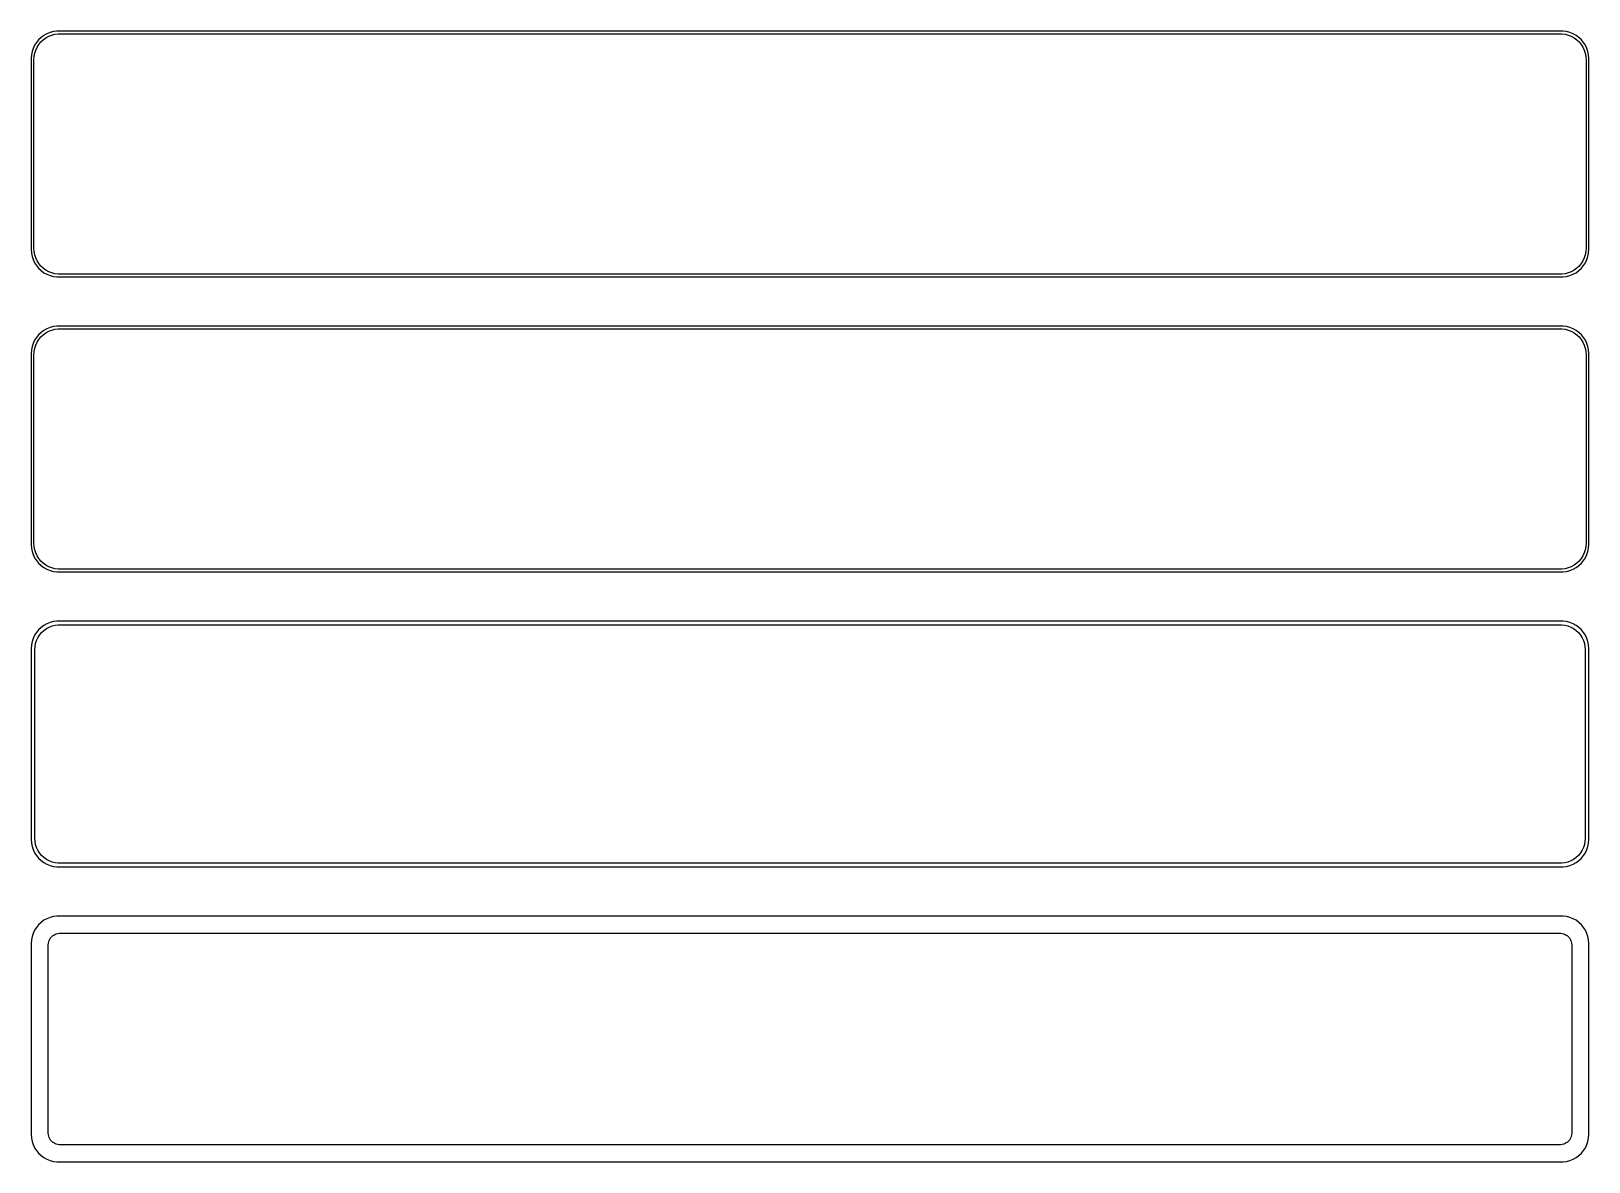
# Model space of a CAD drawing. Header units: metres. Extents: x -142 to 142, y 194 to 400.
import ezdxf

# ---------------------------------------------------------------- set-up
doc = ezdxf.new("R2010")
doc.units = ezdxf.units.M

msp = doc.modelspace()

# ---------------------------------------------------------------- linework, layer by layer
for p, q in [((-140.687, 399.353), (-141.145, 398.923)), ((-140.179, 399.722), (-140.687, 399.353)), ((-140.278, 398.91), (-139.795, 399.261)), ((-139.629, 400.024), (-140.179, 399.722)), ((-139.795, 399.261), (-139.272, 399.548)), ((-139.045, 400.255), (-139.629, 400.024)), ((-139.272, 399.548), (-138.718, 399.768)), ((-138.437, 400.411), (-139.045, 400.255)), ((-138.718, 399.768), (-138.14, 399.916)), ((-137.814, 400.49), (-138.437, 400.411)), ((-138.14, 399.916), (-137.548, 399.991)), ((137.814, 400.49), (-137.814, 400.49)), ((-137.548, 399.991), (137.548, 399.991)), ((137.548, 399.991), (138.14, 399.916)), ((138.437, 400.411), (137.814, 400.49)), ((138.14, 399.916), (138.718, 399.768)), ((139.045, 400.255), (138.437, 400.411)), ((138.718, 399.768), (139.272, 399.548)), ((139.629, 400.024), (139.045, 400.255)), ((139.272, 399.548), (139.795, 399.261)), ((140.179, 399.722), (139.629, 400.024)), ((139.795, 399.261), (140.278, 398.91)), ((140.687, 399.353), (140.179, 399.722)), ((141.145, 398.923), (140.687, 399.353)), ((-142.343, 396.743), (-142.461, 396.127)), ((-142.149, 397.341), (-142.343, 396.743)), ((-141.882, 397.909), (-142.149, 397.341)), ((-141.963, 395.845), (-141.851, 396.431)), ((-141.545, 398.439), (-141.882, 397.909)), ((-141.851, 396.431), (-141.666, 396.999)), ((-141.666, 396.999), (-141.412, 397.538)), ((-141.145, 398.923), (-141.545, 398.439)), ((-141.412, 397.538), (-141.093, 398.042)), ((-141.093, 398.042), (-140.713, 398.502)), ((-140.713, 398.502), (-140.278, 398.91)), ((140.278, 398.91), (140.713, 398.502)), ((140.713, 398.502), (141.093, 398.042)), ((141.093, 398.042), (141.412, 397.538)), ((141.545, 398.439), (141.145, 398.923)), ((141.412, 397.538), (141.666, 396.999)), ((141.882, 397.909), (141.545, 398.439)), ((141.666, 396.999), (141.851, 396.431)), ((141.851, 396.431), (141.963, 395.845)), ((142.149, 397.341), (141.882, 397.909)), ((142.343, 396.743), (142.149, 397.341)), ((142.461, 396.127), (142.343, 396.743)), ((-142.461, 396.127), (-142.5, 395.5)), ((-142.5, 395.5), (-142.5, 360.5)), ((-142, 395.25), (-141.963, 395.845)), ((-142, 360.75), (-142, 395.25)), ((141.963, 395.845), (142, 395.25)), ((142, 395.25), (142, 360.75)), ((142.5, 395.5), (142.461, 396.127)), ((142.5, 360.5), (142.5, 395.5)), ((-142.5, 360.5), (-142.461, 359.873)), ((-142.461, 359.873), (-142.343, 359.257)), ((-142.343, 359.257), (-142.149, 358.659)), ((-141.963, 360.155), (-142, 360.75)), ((-141.851, 359.569), (-141.963, 360.155)), ((-141.666, 359.001), (-141.851, 359.569)), ((141.851, 359.569), (141.666, 359.001)), ((141.963, 360.155), (141.851, 359.569)), ((142, 360.75), (141.963, 360.155)), ((142.149, 358.659), (142.343, 359.257)), ((142.343, 359.257), (142.461, 359.873)), ((142.461, 359.873), (142.5, 360.5)), ((-142.149, 358.659), (-141.882, 358.091)), ((-141.882, 358.091), (-141.545, 357.561)), ((-141.412, 358.462), (-141.666, 359.001)), ((-141.545, 357.561), (-141.145, 357.077)), ((-141.093, 357.958), (-141.412, 358.462)), ((-141.145, 357.077), (-140.687, 356.647)), ((-140.713, 357.498), (-141.093, 357.958)), ((-140.278, 357.09), (-140.713, 357.498)), ((-140.687, 356.647), (-140.179, 356.278)), ((-139.795, 356.739), (-140.278, 357.09)), ((-140.179, 356.278), (-139.629, 355.976)), ((-139.272, 356.452), (-139.795, 356.739)), ((-138.718, 356.232), (-139.272, 356.452)), ((139.272, 356.452), (138.718, 356.232)), ((139.795, 356.739), (139.272, 356.452)), ((139.629, 355.976), (140.179, 356.278)), ((140.278, 357.09), (139.795, 356.739)), ((140.179, 356.278), (140.687, 356.647)), ((140.713, 357.498), (140.278, 357.09)), ((140.687, 356.647), (141.145, 357.077)), ((141.093, 357.958), (140.713, 357.498)), ((141.412, 358.462), (141.093, 357.958)), ((141.145, 357.077), (141.545, 357.561)), ((141.666, 359.001), (141.412, 358.462)), ((141.545, 357.561), (141.882, 358.091)), ((141.882, 358.091), (142.149, 358.659)), ((-139.629, 355.976), (-139.045, 355.745)), ((-139.045, 355.745), (-138.437, 355.589)), ((-138.14, 356.084), (-138.718, 356.232)), ((-138.437, 355.589), (-137.814, 355.51)), ((-137.548, 356.009), (-138.14, 356.084)), ((-137.814, 355.51), (137.814, 355.51)), ((137.548, 356.009), (-137.548, 356.009)), ((138.14, 356.084), (137.548, 356.009)), ((137.814, 355.51), (138.437, 355.589)), ((138.718, 356.232), (138.14, 356.084)), ((138.437, 355.589), (139.045, 355.745)), ((139.045, 355.745), (139.629, 355.976)), ((-141.145, 344.923), (-141.545, 344.439)), ((-140.687, 345.353), (-141.145, 344.923)), ((-140.713, 344.502), (-140.278, 344.91)), ((-140.179, 345.722), (-140.687, 345.353)), ((-140.278, 344.91), (-139.795, 345.261)), ((-139.629, 346.024), (-140.179, 345.722)), ((-139.795, 345.261), (-139.272, 345.548)), ((-139.045, 346.255), (-139.629, 346.024)), ((-139.272, 345.548), (-138.718, 345.768)), ((-138.437, 346.411), (-139.045, 346.255)), ((-138.718, 345.768), (-138.14, 345.916)), ((-137.814, 346.49), (-138.437, 346.411)), ((-138.14, 345.916), (-137.548, 345.991)), ((137.814, 346.49), (-137.814, 346.49)), ((-137.548, 345.991), (137.548, 345.991)), ((137.548, 345.991), (138.14, 345.916)), ((138.437, 346.411), (137.814, 346.49)), ((138.14, 345.916), (138.718, 345.768)), ((139.045, 346.255), (138.437, 346.411)), ((138.718, 345.768), (139.272, 345.548)), ((139.629, 346.024), (139.045, 346.255)), ((139.272, 345.548), (139.795, 345.261)), ((140.179, 345.722), (139.629, 346.024)), ((139.795, 345.261), (140.278, 344.91)), ((140.687, 345.353), (140.179, 345.722)), ((140.278, 344.91), (140.713, 344.502)), ((141.145, 344.923), (140.687, 345.353)), ((141.545, 344.439), (141.145, 344.923)), ((-142.461, 342.127), (-142.5, 341.5)), ((-142.343, 342.743), (-142.461, 342.127)), ((-142.149, 343.341), (-142.343, 342.743)), ((-141.882, 343.909), (-142.149, 343.341)), ((-141.963, 341.845), (-141.851, 342.431)), ((-141.545, 344.439), (-141.882, 343.909)), ((-141.851, 342.431), (-141.666, 342.999)), ((-141.666, 342.999), (-141.412, 343.538)), ((-141.412, 343.538), (-141.093, 344.042)), ((-141.093, 344.042), (-140.713, 344.502)), ((140.713, 344.502), (141.093, 344.042)), ((141.093, 344.042), (141.412, 343.538)), ((141.412, 343.538), (141.666, 342.999)), ((141.882, 343.909), (141.545, 344.439)), ((141.666, 342.999), (141.851, 342.431)), ((141.851, 342.431), (141.963, 341.845)), ((142.149, 343.341), (141.882, 343.909)), ((142.343, 342.743), (142.149, 343.341)), ((142.461, 342.127), (142.343, 342.743)), ((142.5, 341.5), (142.461, 342.127)), ((-142.5, 341.5), (-142.5, 306.5)), ((-142, 341.25), (-141.963, 341.845)), ((-142, 306.75), (-142, 341.25)), ((141.963, 341.845), (142, 341.25)), ((142, 341.25), (142, 306.75)), ((142.5, 306.5), (142.5, 341.5)), ((-142.5, 306.5), (-142.461, 305.873)), ((-142.461, 305.873), (-142.343, 305.257)), ((-142.343, 305.257), (-142.149, 304.659)), ((-141.963, 306.155), (-142, 306.75)), ((-141.851, 305.569), (-141.963, 306.155)), ((-141.666, 305.001), (-141.851, 305.569)), ((-141.412, 304.462), (-141.666, 305.001)), ((141.666, 305.001), (141.412, 304.462)), ((141.851, 305.569), (141.666, 305.001)), ((141.963, 306.155), (141.851, 305.569)), ((142, 306.75), (141.963, 306.155)), ((142.149, 304.659), (142.343, 305.257)), ((142.343, 305.257), (142.461, 305.873)), ((142.461, 305.873), (142.5, 306.5)), ((-142.149, 304.659), (-141.882, 304.091)), ((-141.882, 304.091), (-141.545, 303.561)), ((-141.545, 303.561), (-141.145, 303.077)), ((-141.093, 303.958), (-141.412, 304.462)), ((-141.145, 303.077), (-140.687, 302.647)), ((-140.713, 303.498), (-141.093, 303.958)), ((-140.278, 303.09), (-140.713, 303.498)), ((-140.687, 302.647), (-140.179, 302.278)), ((-139.795, 302.739), (-140.278, 303.09)), ((-140.179, 302.278), (-139.629, 301.976)), ((-139.272, 302.452), (-139.795, 302.739)), ((-138.718, 302.232), (-139.272, 302.452)), ((-138.14, 302.084), (-138.718, 302.232)), ((138.718, 302.232), (138.14, 302.084)), ((139.272, 302.452), (138.718, 302.232)), ((139.795, 302.739), (139.272, 302.452)), ((139.629, 301.976), (140.179, 302.278)), ((140.278, 303.09), (139.795, 302.739)), ((140.179, 302.278), (140.687, 302.647)), ((140.713, 303.498), (140.278, 303.09)), ((140.687, 302.647), (141.145, 303.077)), ((141.093, 303.958), (140.713, 303.498)), ((141.412, 304.462), (141.093, 303.958)), ((141.145, 303.077), (141.545, 303.561)), ((141.545, 303.561), (141.882, 304.091)), ((141.882, 304.091), (142.149, 304.659)), ((-139.629, 301.976), (-139.045, 301.745)), ((-139.045, 301.745), (-138.437, 301.589)), ((-138.437, 301.589), (-137.814, 301.51)), ((-137.548, 302.009), (-138.14, 302.084)), ((-137.814, 301.51), (137.814, 301.51)), ((137.548, 302.009), (-137.548, 302.009)), ((138.14, 302.084), (137.548, 302.009)), ((137.814, 301.51), (138.437, 301.589)), ((138.437, 301.589), (139.045, 301.745)), ((139.045, 301.745), (139.629, 301.976)), ((-141.145, 290.923), (-141.545, 290.439)), ((-140.687, 291.353), (-141.145, 290.923)), ((-140.179, 291.722), (-140.687, 291.353)), ((-140.588, 290.384), (-140.168, 290.778)), ((-139.629, 292.024), (-140.179, 291.722)), ((-140.168, 290.778), (-139.703, 291.116)), ((-139.703, 291.116), (-139.199, 291.393)), ((-139.045, 292.255), (-139.629, 292.024)), ((-139.199, 291.393), (-138.665, 291.604)), ((-138.437, 292.411), (-139.045, 292.255)), ((-138.665, 291.604), (-138.108, 291.747)), ((-137.814, 292.49), (-138.437, 292.411)), ((-138.108, 291.747), (-137.537, 291.819)), ((137.814, 292.49), (-137.814, 292.49)), ((-137.537, 291.819), (137.537, 291.819)), ((137.537, 291.819), (138.108, 291.747)), ((138.437, 292.411), (137.814, 292.49)), ((138.108, 291.747), (138.665, 291.604)), ((139.045, 292.255), (138.437, 292.411)), ((138.665, 291.604), (139.199, 291.393)), ((139.629, 292.024), (139.045, 292.255)), ((139.199, 291.393), (139.703, 291.116)), ((140.179, 291.722), (139.629, 292.024)), ((139.703, 291.116), (140.168, 290.778)), ((140.168, 290.778), (140.588, 290.384)), ((140.687, 291.353), (140.179, 291.722)), ((141.145, 290.923), (140.687, 291.353)), ((141.545, 290.439), (141.145, 290.923)), ((-142.461, 288.127), (-142.5, 287.5)), ((-142.343, 288.743), (-142.461, 288.127)), ((-142.149, 289.341), (-142.343, 288.743)), ((-141.882, 289.909), (-142.149, 289.341)), ((-141.545, 290.439), (-141.882, 289.909)), ((-141.792, 287.824), (-141.685, 288.389)), ((-141.685, 288.389), (-141.507, 288.935)), ((-141.507, 288.935), (-141.262, 289.456)), ((-141.262, 289.456), (-140.954, 289.941)), ((-140.954, 289.941), (-140.588, 290.384)), ((140.588, 290.384), (140.954, 289.941)), ((140.954, 289.941), (141.262, 289.456)), ((141.262, 289.456), (141.507, 288.935)), ((141.507, 288.935), (141.685, 288.389)), ((141.882, 289.909), (141.545, 290.439)), ((141.685, 288.389), (141.792, 287.824)), ((142.149, 289.341), (141.882, 289.909)), ((142.343, 288.743), (142.149, 289.341)), ((142.461, 288.127), (142.343, 288.743)), ((142.5, 287.5), (142.461, 288.127)), ((-142.5, 287.5), (-142.5, 252.5)), ((-141.828, 287.25), (-141.792, 287.824)), ((-141.828, 252.75), (-141.828, 287.25)), ((141.792, 287.824), (141.828, 287.25)), ((141.828, 287.25), (141.828, 252.75)), ((142.5, 252.5), (142.5, 287.5)), ((-142.5, 252.5), (-142.461, 251.873)), ((-142.461, 251.873), (-142.343, 251.257)), ((-142.343, 251.257), (-142.149, 250.659)), ((-141.792, 252.176), (-141.828, 252.75)), ((-141.685, 251.611), (-141.792, 252.176)), ((-141.507, 251.065), (-141.685, 251.611)), ((-141.262, 250.544), (-141.507, 251.065)), ((141.507, 251.065), (141.262, 250.544)), ((141.685, 251.611), (141.507, 251.065)), ((141.792, 252.176), (141.685, 251.611)), ((141.828, 252.75), (141.792, 252.176)), ((142.149, 250.659), (142.343, 251.257)), ((142.343, 251.257), (142.461, 251.873)), ((142.461, 251.873), (142.5, 252.5)), ((-142.149, 250.659), (-141.882, 250.091)), ((-141.882, 250.091), (-141.545, 249.561)), ((-141.545, 249.561), (-141.145, 249.077)), ((-140.954, 250.059), (-141.262, 250.544)), ((-141.145, 249.077), (-140.687, 248.647)), ((-140.588, 249.616), (-140.954, 250.059)), ((-140.687, 248.647), (-140.179, 248.278)), ((-140.168, 249.222), (-140.588, 249.616)), ((-140.179, 248.278), (-139.629, 247.976)), ((-139.703, 248.884), (-140.168, 249.222)), ((-139.199, 248.607), (-139.703, 248.884)), ((-139.629, 247.976), (-139.045, 247.745)), ((-138.665, 248.396), (-139.199, 248.607)), ((-138.108, 248.253), (-138.665, 248.396)), ((-137.537, 248.181), (-138.108, 248.253)), ((137.537, 248.181), (-137.537, 248.181)), ((138.108, 248.253), (137.537, 248.181)), ((138.665, 248.396), (138.108, 248.253)), ((139.199, 248.607), (138.665, 248.396)), ((139.045, 247.745), (139.629, 247.976)), ((139.703, 248.884), (139.199, 248.607)), ((139.629, 247.976), (140.179, 248.278)), ((140.168, 249.222), (139.703, 248.884)), ((140.588, 249.616), (140.168, 249.222)), ((140.179, 248.278), (140.687, 248.647)), ((140.954, 250.059), (140.588, 249.616)), ((140.687, 248.647), (141.145, 249.077)), ((141.262, 250.544), (140.954, 250.059)), ((141.145, 249.077), (141.545, 249.561)), ((141.545, 249.561), (141.882, 250.091)), ((141.882, 250.091), (142.149, 250.659)), ((-139.045, 247.745), (-138.437, 247.589)), ((-138.437, 247.589), (-137.814, 247.51)), ((-137.814, 247.51), (137.814, 247.51)), ((137.814, 247.51), (138.437, 247.589)), ((138.437, 247.589), (139.045, 247.745)), ((-141.145, 236.923), (-141.545, 236.439)), ((-140.687, 237.353), (-141.145, 236.923)), ((-140.179, 237.722), (-140.687, 237.353)), ((-139.629, 238.024), (-140.179, 237.722)), ((-139.045, 238.255), (-139.629, 238.024)), ((-138.437, 238.411), (-139.045, 238.255)), ((-137.814, 238.49), (-138.437, 238.411)), ((137.814, 238.49), (-137.814, 238.49)), ((138.437, 238.411), (137.814, 238.49)), ((139.045, 238.255), (138.437, 238.411)), ((139.629, 238.024), (139.045, 238.255)), ((140.179, 237.722), (139.629, 238.024)), ((140.687, 237.353), (140.179, 237.722)), ((141.145, 236.923), (140.687, 237.353)), ((141.545, 236.439), (141.145, 236.923)), ((-142.461, 234.127), (-142.5, 233.5)), ((-142.343, 234.743), (-142.461, 234.127)), ((-142.149, 235.341), (-142.343, 234.743)), ((-141.882, 235.909), (-142.149, 235.341)), ((-141.545, 236.439), (-141.882, 235.909)), ((-139.343, 233.514), (-139.293, 233.775)), ((-139.293, 233.775), (-139.211, 234.027)), ((-139.211, 234.027), (-139.099, 234.266)), ((-139.099, 234.266), (-138.957, 234.49)), ((-138.957, 234.49), (-138.788, 234.694)), ((-138.788, 234.694), (-138.595, 234.875)), ((-138.595, 234.875), (-138.38, 235.031)), ((-138.38, 235.031), (-138.148, 235.159)), ((-138.148, 235.159), (-137.902, 235.256)), ((-137.902, 235.256), (-137.645, 235.322)), ((-137.645, 235.322), (-137.382, 235.355)), ((-137.382, 235.355), (137.382, 235.355)), ((137.382, 235.355), (137.645, 235.322)), ((137.645, 235.322), (137.902, 235.256)), ((137.902, 235.256), (138.148, 235.159)), ((138.148, 235.159), (138.38, 235.031)), ((138.38, 235.031), (138.595, 234.875)), ((138.595, 234.875), (138.788, 234.694)), ((138.788, 234.694), (138.957, 234.49)), ((138.957, 234.49), (139.099, 234.266)), ((139.099, 234.266), (139.211, 234.027)), ((139.211, 234.027), (139.293, 233.775)), ((139.293, 233.775), (139.343, 233.514)), ((141.882, 235.909), (141.545, 236.439)), ((142.149, 235.341), (141.882, 235.909)), ((142.343, 234.743), (142.149, 235.341)), ((142.461, 234.127), (142.343, 234.743)), ((142.5, 233.5), (142.461, 234.127)), ((-142.5, 233.5), (-142.5, 198.5)), ((-139.36, 233.25), (-139.343, 233.514)), ((-139.36, 198.75), (-139.36, 233.25)), ((139.343, 233.514), (139.36, 233.25)), ((139.36, 233.25), (139.36, 198.75)), ((142.5, 198.5), (142.5, 233.5)), ((-142.5, 198.5), (-142.461, 197.873)), ((-142.461, 197.873), (-142.343, 197.257)), ((-142.343, 197.257), (-142.149, 196.659)), ((-142.149, 196.659), (-141.882, 196.091)), ((-139.343, 198.486), (-139.36, 198.75)), ((-139.293, 198.225), (-139.343, 198.486)), ((-139.211, 197.973), (-139.293, 198.225)), ((-139.099, 197.734), (-139.211, 197.973)), ((-138.957, 197.51), (-139.099, 197.734)), ((-138.788, 197.306), (-138.957, 197.51)), ((-138.595, 197.125), (-138.788, 197.306)), ((-138.38, 196.969), (-138.595, 197.125)), ((-138.148, 196.841), (-138.38, 196.969)), ((-137.902, 196.744), (-138.148, 196.841)), ((-137.645, 196.678), (-137.902, 196.744)), ((-137.382, 196.645), (-137.645, 196.678)), ((137.645, 196.678), (137.382, 196.645)), ((137.902, 196.744), (137.645, 196.678)), ((138.148, 196.841), (137.902, 196.744)), ((138.38, 196.969), (138.148, 196.841)), ((138.595, 197.125), (138.38, 196.969)), ((138.788, 197.306), (138.595, 197.125)), ((138.957, 197.51), (138.788, 197.306)), ((139.099, 197.734), (138.957, 197.51)), ((139.211, 197.973), (139.099, 197.734)), ((139.293, 198.225), (139.211, 197.973)), ((139.343, 198.486), (139.293, 198.225)), ((139.36, 198.75), (139.343, 198.486)), ((141.882, 196.091), (142.149, 196.659)), ((142.149, 196.659), (142.343, 197.257)), ((142.343, 197.257), (142.461, 197.873)), ((142.461, 197.873), (142.5, 198.5)), ((-141.882, 196.091), (-141.545, 195.561)), ((-141.545, 195.561), (-141.145, 195.077)), ((-141.145, 195.077), (-140.687, 194.647)), ((-140.687, 194.647), (-140.179, 194.278)), ((-140.179, 194.278), (-139.629, 193.976)), ((-139.629, 193.976), (-139.045, 193.745)), ((137.382, 196.645), (-137.382, 196.645)), ((139.045, 193.745), (139.629, 193.976)), ((139.629, 193.976), (140.179, 194.278)), ((140.179, 194.278), (140.687, 194.647)), ((140.687, 194.647), (141.145, 195.077)), ((141.145, 195.077), (141.545, 195.561)), ((141.545, 195.561), (141.882, 196.091)), ((-139.045, 193.745), (-138.437, 193.589)), ((-138.437, 193.589), (-137.814, 193.51)), ((-137.814, 193.51), (137.814, 193.51)), ((137.814, 193.51), (138.437, 193.589)), ((138.437, 193.589), (139.045, 193.745))]:
    msp.add_line(p, q)

doc.saveas('drawing.dxf')
